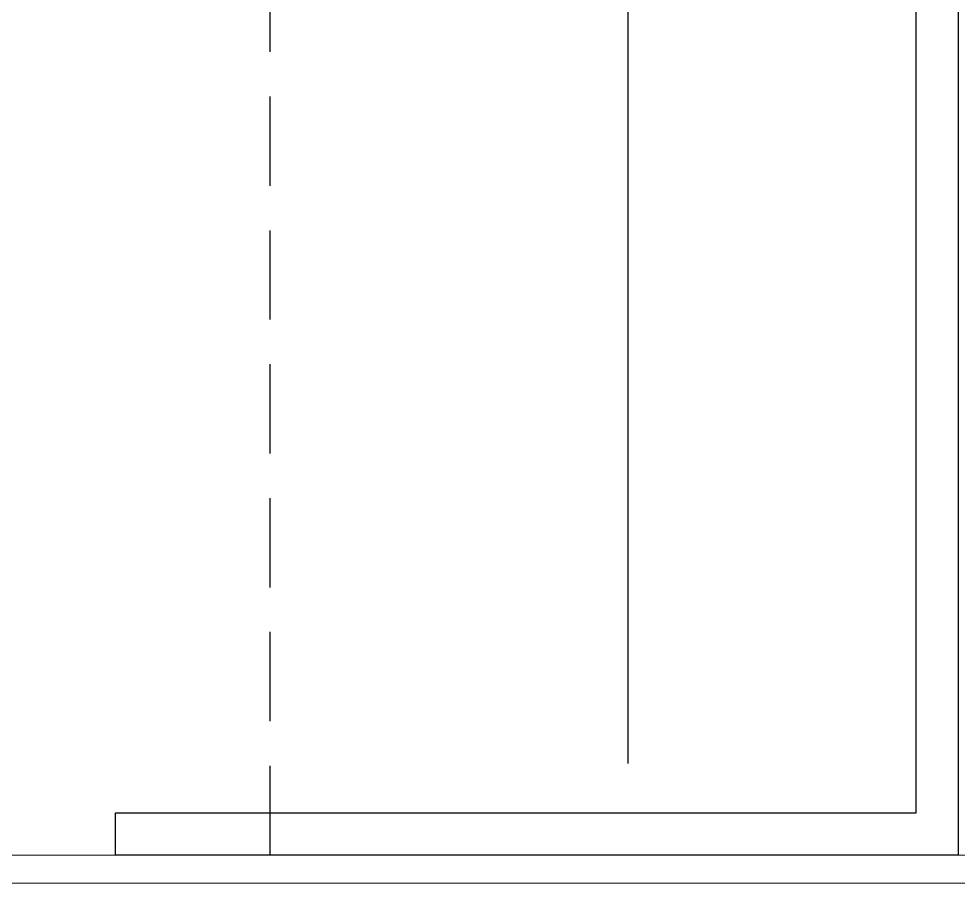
# Model space of a CAD drawing. Header units: inches. Extents: x -772 to 6765, y -813 to 4093.
# Drawn here: x 6096.24 to 6102.92, y 3333.57 to 3339.73 of the extents above; entities that cross this region are included whole.
import ezdxf

# ---------------------------------------------------------------- set-up
doc = ezdxf.new("R2010")
doc.units = ezdxf.units.IN
doc.header["$MEASUREMENT"] = 0
doc.linetypes.add('HIDDEN', pattern=[9.525, 6.35, -3.175])
for name, color, linetype in [('aksoy_block', 7, 'Continuous'), ('aksoy_kapali', 3, 'Continuous'), ('H_FAC_Metal', 181, 'Continuous'), ('H_GEN_YalitimIsi', 32, 'BATTING')]:
    doc.layers.add(name, color=color, linetype=linetype)
doc.linetypes.add('BATTING', pattern='A,0.00254,-2.54,[134,ltypeshp.shx,S=2.54,R=0,X=-2.54,Y=0],-5.08,[134,ltypeshp.shx,S=2.54,R=180,X=2.54,Y=0],-2.54', length=10.16254)

# ---------------------------------------------------------------- blocks, each defined once
blk = doc.blocks.new('serpl1')
at = {"layer": 'H_FAC_Metal'}
blk.add_lwpolyline([(-45.303, 43.897), (14.697, 43.897), (14.697, 46.897), (-42.303, 46.897), (-42.303, 128.897), (-45.303, 128.897)], close=True, dxfattribs=at)
blk = doc.blocks.new('dt-p117')
at = {"layer": 'aksoy_kapali', "linetype": 'HIDDEN'}
blk.add_lwpolyline([(75.996, -187.703), (75.996, -49.093), (157, -49.093)], dxfattribs=at)
at = {"layer": 'H_FAC_Metal', "lineweight": 5}
blk.add_lwpolyline([(157, -187.703), (10, -187.703), (10, -189.703), (157, -189.703)], dxfattribs=at)
at = {"layer": 'H_GEN_YalitimIsi', "ltscale": 0.1}
blk.add_line((50.496, -181.178), (50.496, -3.443), dxfattribs=at)
blk.add_blockref('serpl1', (72.303, -231.601))

msp = doc.modelspace()

# ---------------------------------------------------------------- block references
at = {"layer": 'aksoy_block', "lineweight": 5, "xscale": -0.1, "yscale": 0.1, "zscale": 0.1}
msp.add_blockref('dt-p117', (6105.6243, 3352.5447), dxfattribs=at)

doc.saveas('drawing.dxf')
